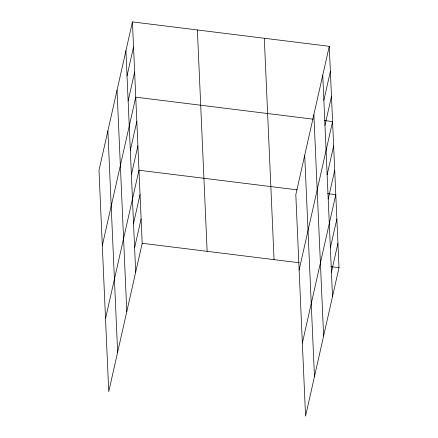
<?xml version="1.0" encoding="UTF-8"?>
<svg xmlns="http://www.w3.org/2000/svg" width="438" height="438" viewBox="0 0 438 438"><rect width="100%" height="100%" fill="white"/><g stroke="black" fill="none" stroke-linecap="round" stroke-linejoin="round"><path stroke-width="0.66" d="M132.435 21.9L98.988 170.305L108.739 391.681L142.186 243.276L132.435 21.9L329.261 46.318L339.012 267.695L305.565 416.1L295.814 194.724L329.261 46.318M127.036 75.845L133.541 46.992M128.142 100.937L134.641 72.078M102.306 245.576L135.747 97.17L312.956 119.152M130.316 150.376L136.82 121.518M131.389 174.729L137.893 145.87M105.52 318.629L138.966 170.223L297.227 189.857M133.535 223.429L140.04 194.571M134.608 247.782L141.113 218.923M323.863 100.264L330.367 71.405M324.969 125.35L331.473 96.497M299.132 269.994L332.579 121.583L324.459 120.576M327.148 174.795L333.647 145.936M328.221 199.142L334.72 170.289M302.351 343.047L335.793 194.642L327.673 193.634M330.361 247.848L336.866 218.989M331.435 272.201L337.939 243.342M142.186 243.276L299.094 262.74M330.893 266.687L339.012 267.695M322.757 75.172L332.508 296.548M313.865 114.625L323.616 336.001M304.706 155.271L314.457 376.647M264.306 38.259L274.057 259.635M197.385 29.959L207.136 251.335M125.93 50.759L135.681 272.135M117.039 90.206L126.79 311.582M107.879 130.858L117.63 352.229"/></g></svg>
